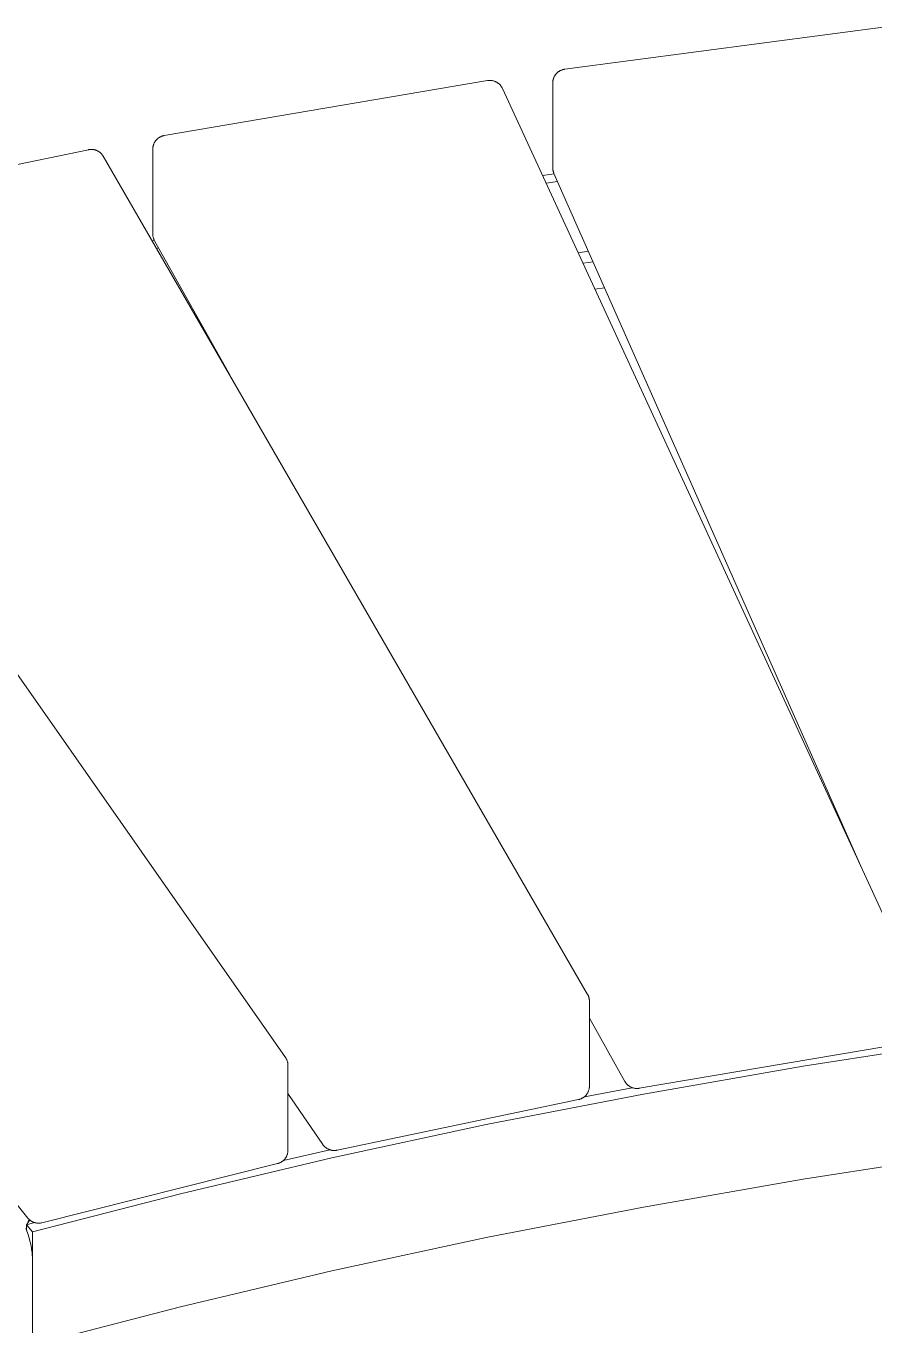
# Model space of a CAD drawing. Header units: inches. Extents: x -6 to 195, y -3 to 126.
# Drawn here: x 120.77 to 130.42, y 59.51 to 74.28 of the extents above; entities that cross this region are included whole.
import ezdxf

# ---------------------------------------------------------------- set-up
doc = ezdxf.new("R2010")
doc.units = ezdxf.units.IN
doc.layers.add('ZANO_R', color=7, linetype='Continuous', lineweight=0)

msp = doc.modelspace()

# ---------------------------------------------------------------- linework, layer by layer
at = {"layer": 'ZANO_R'}
for p, q in [((126.8982, 73.79106), (130.63509, 74.28321)), ((126.80399, 73.74276), (126.80775, 73.74663)), ((126.80775, 73.74663), (126.81165, 73.75037)), ((126.81165, 73.75037), (126.81567, 73.75397)), ((126.81567, 73.75397), (126.81981, 73.75743)), ((126.81981, 73.75743), (126.82406, 73.76075)), ((126.82406, 73.76075), (126.82843, 73.76392)), ((126.82843, 73.76392), (126.83291, 73.76694)), ((126.83291, 73.76694), (126.83748, 73.76981)), ((126.83748, 73.76981), (126.84215, 73.77252)), ((126.84215, 73.77252), (126.84691, 73.77506)), ((126.84691, 73.77506), (126.85176, 73.77744)), ((126.85176, 73.77744), (126.85668, 73.77965)), ((126.85668, 73.77965), (126.86168, 73.7817)), ((126.86168, 73.7817), (126.86674, 73.78357)), ((126.86674, 73.78357), (126.87187, 73.78526)), ((126.87187, 73.78526), (126.87705, 73.78678)), ((126.87705, 73.78678), (126.88228, 73.78812)), ((126.88228, 73.78812), (126.88755, 73.78928)), ((126.88755, 73.78928), (126.89286, 73.79026)), ((126.89286, 73.79026), (126.8982, 73.79106)), ((122.34295, 73.03667), (126.01988, 73.66147)), ((126.01988, 73.66147), (126.02522, 73.66228)), ((126.02522, 73.66228), (126.03057, 73.66291)), ((126.03057, 73.66291), (126.03595, 73.66335)), ((126.03595, 73.66335), (126.04134, 73.66362)), ((126.04134, 73.66362), (126.04673, 73.66369)), ((126.04673, 73.66369), (126.05213, 73.66358)), ((126.05213, 73.66358), (126.05752, 73.66329)), ((126.05752, 73.66329), (126.06289, 73.66281)), ((126.06289, 73.66281), (126.06824, 73.66215)), ((126.06824, 73.66215), (126.07357, 73.66131)), ((126.07357, 73.66131), (126.07887, 73.66028)), ((126.07887, 73.66028), (126.08413, 73.65907)), ((126.08413, 73.65907), (126.08934, 73.65769)), ((126.08934, 73.65769), (126.09451, 73.65612)), ((126.09451, 73.65612), (126.09961, 73.65438)), ((126.09961, 73.65438), (126.10466, 73.65247)), ((126.10466, 73.65247), (126.10963, 73.65038)), ((126.10963, 73.65038), (126.11453, 73.64812)), ((126.11453, 73.64812), (126.11935, 73.6457)), ((126.11935, 73.6457), (126.12409, 73.64312)), ((126.12409, 73.64312), (126.12873, 73.64037)), ((126.12873, 73.64037), (126.13328, 73.63747)), ((126.13328, 73.63747), (126.13773, 73.63441)), ((126.13773, 73.63441), (126.14206, 73.6312)), ((126.14206, 73.6312), (126.14629, 73.62785)), ((126.14629, 73.62785), (126.1504, 73.62435)), ((126.1504, 73.62435), (126.15438, 73.62071)), ((126.15438, 73.62071), (126.15824, 73.61694)), ((126.15824, 73.61694), (126.16197, 73.61304)), ((126.16197, 73.61304), (126.16556, 73.60901)), ((126.16556, 73.60901), (126.16901, 73.60487)), ((126.16901, 73.60487), (126.17232, 73.6006)), ((126.17232, 73.6006), (126.17548, 73.59623)), ((126.17548, 73.59623), (126.17849, 73.59175)), ((126.76128, 73.63493), (126.76137, 73.64032)), ((126.76128, 72.67056), (126.76128, 73.63493)), ((126.76137, 73.64032), (126.76165, 73.64572)), ((126.76165, 73.64572), (126.76211, 73.65109)), ((126.76211, 73.65109), (126.76276, 73.65645)), ((126.76276, 73.65645), (126.76359, 73.66179)), ((126.76359, 73.66179), (126.7646, 73.66709)), ((126.7646, 73.66709), (126.7658, 73.67236)), ((126.7658, 73.67236), (126.76717, 73.67758)), ((126.76717, 73.67758), (126.76872, 73.68275)), ((126.76872, 73.68275), (126.77045, 73.68786)), ((126.77045, 73.68786), (126.77235, 73.69292)), ((126.77235, 73.69292), (126.77442, 73.6979)), ((126.77442, 73.6979), (126.77666, 73.70281)), ((126.77666, 73.70281), (126.77907, 73.70764)), ((126.77907, 73.70764), (126.78165, 73.71239)), ((126.78165, 73.71239), (126.78438, 73.71704)), ((126.78438, 73.71704), (126.78728, 73.7216)), ((126.78728, 73.7216), (126.79033, 73.72605)), ((126.79033, 73.72605), (126.79352, 73.7304)), ((126.79352, 73.7304), (126.79687, 73.73464)), ((126.79687, 73.73464), (126.80036, 73.73876)), ((126.80036, 73.73876), (126.80399, 73.74276)), ((126.17849, 73.59175), (126.18134, 73.58717)), ((126.18134, 73.58717), (126.18403, 73.5825)), ((126.18403, 73.5825), (126.18657, 73.57773)), ((126.18657, 73.57773), (126.18929, 73.57213)), ((126.18929, 73.57213), (130.66534, 63.8598)), ((122.27013, 73.00373), (122.27437, 73.00705)), ((122.27437, 73.00705), (122.27873, 73.01022)), ((122.27873, 73.01022), (122.28318, 73.01324)), ((122.28318, 73.01324), (122.28774, 73.01611)), ((122.28774, 73.01611), (122.2924, 73.01883)), ((122.2924, 73.01883), (122.29714, 73.02138)), ((122.29714, 73.02138), (122.30197, 73.02376)), ((122.30197, 73.02376), (122.30688, 73.02598)), ((122.30688, 73.02598), (122.31186, 73.02803)), ((122.31186, 73.02803), (122.31691, 73.02991)), ((122.31691, 73.02991), (122.32202, 73.03162)), ((122.32202, 73.03162), (122.32718, 73.03315)), ((122.32718, 73.03315), (122.3324, 73.0345)), ((122.3324, 73.0345), (122.33765, 73.03568)), ((122.33765, 73.03568), (122.34295, 73.03667)), ((117.87714, 72.12084), (121.48001, 72.87589)), ((121.48001, 72.87589), (121.48538, 72.87692)), ((121.48538, 72.87692), (121.49079, 72.87776)), ((121.49079, 72.87776), (121.49622, 72.87841)), ((121.49622, 72.87841), (121.50167, 72.87888)), ((121.50167, 72.87888), (121.50714, 72.87915)), ((121.50714, 72.87915), (121.51261, 72.87924)), ((121.51261, 72.87924), (121.51808, 72.87913)), ((121.51808, 72.87913), (121.52354, 72.87883)), ((121.52354, 72.87883), (121.52899, 72.87835)), ((121.52899, 72.87835), (121.53442, 72.87768)), ((121.53442, 72.87768), (121.53982, 72.87681)), ((121.53982, 72.87681), (121.54519, 72.87576)), ((121.54519, 72.87576), (121.55052, 72.87453)), ((121.55052, 72.87453), (121.55581, 72.87311)), ((121.55581, 72.87311), (121.56104, 72.87151)), ((121.56104, 72.87151), (121.56621, 72.86972)), ((121.56621, 72.86972), (121.57132, 72.86776)), ((121.57132, 72.86776), (121.57636, 72.86562)), ((121.57636, 72.86562), (121.58132, 72.86331)), ((121.58132, 72.86331), (121.58619, 72.86083)), ((121.58619, 72.86083), (121.59098, 72.85818)), ((121.59098, 72.85818), (121.59567, 72.85536)), ((122.21185, 72.88141), (122.21194, 72.8868)), ((122.21185, 71.91705), (122.21185, 72.88141)), ((122.21194, 72.8868), (122.21222, 72.89218)), ((122.21222, 72.89218), (122.21268, 72.89755)), ((122.21268, 72.89755), (122.21332, 72.90289)), ((122.21332, 72.90289), (122.21415, 72.90822)), ((122.21415, 72.90822), (122.21515, 72.91351)), ((122.21515, 72.91351), (122.21634, 72.91876)), ((122.21634, 72.91876), (122.21771, 72.92397)), ((122.21771, 72.92397), (122.21925, 72.92913)), ((122.21925, 72.92913), (122.22097, 72.93424)), ((122.22097, 72.93424), (122.22287, 72.93928)), ((122.22287, 72.93928), (122.22493, 72.94426)), ((122.22493, 72.94426), (122.22716, 72.94916)), ((122.22716, 72.94916), (122.22956, 72.95398)), ((122.22956, 72.95398), (122.23213, 72.95872)), ((122.23213, 72.95872), (122.23485, 72.96337)), ((122.23485, 72.96337), (122.23773, 72.96792)), ((122.23773, 72.96792), (122.24077, 72.97237)), ((122.24077, 72.97237), (122.24395, 72.97671)), ((122.24395, 72.97671), (122.24729, 72.98094)), ((122.24729, 72.98094), (122.25076, 72.98506)), ((122.25076, 72.98506), (122.25438, 72.98905)), ((122.25438, 72.98905), (122.25812, 72.99292)), ((122.25812, 72.99292), (122.262, 72.99666)), ((122.262, 72.99666), (122.26601, 73.00026)), ((122.26601, 73.00026), (122.27013, 73.00373)), ((121.59567, 72.85536), (121.60026, 72.85239)), ((121.60026, 72.85239), (121.60475, 72.84925)), ((121.60475, 72.84925), (121.60912, 72.84596)), ((121.60912, 72.84596), (121.61338, 72.84252)), ((121.61338, 72.84252), (121.61751, 72.83894)), ((121.61751, 72.83894), (121.62152, 72.83522)), ((121.62152, 72.83522), (121.62539, 72.83135)), ((121.62539, 72.83135), (121.62913, 72.82736)), ((121.62913, 72.82736), (121.63273, 72.82324)), ((121.63273, 72.82324), (121.63618, 72.81899)), ((121.63618, 72.81899), (121.63949, 72.81463)), ((121.63949, 72.81463), (121.64264, 72.81016)), ((121.64264, 72.81016), (121.64563, 72.80557)), ((121.64563, 72.80557), (121.64717, 72.80307)), ((121.64717, 72.80307), (121.64866, 72.80055)), ((121.64866, 72.80055), (127.15775, 63.26688)), ((126.64547, 72.58228), (126.77701, 72.60174)), ((126.76137, 72.66517), (126.76128, 72.67056)), ((126.76165, 72.6598), (126.76137, 72.66517)), ((126.76211, 72.65443), (126.76165, 72.6598)), ((126.76275, 72.64908), (126.76211, 72.65443)), ((126.76358, 72.64376), (126.76275, 72.64908)), ((126.76459, 72.63847), (126.76358, 72.64376)), ((126.76578, 72.63321), (126.76459, 72.63847)), ((126.76714, 72.628), (126.76578, 72.63321)), ((126.76869, 72.62284), (126.76714, 72.628)), ((126.77041, 72.61774), (126.76869, 72.62284)), ((126.7723, 72.61269), (126.77041, 72.61774)), ((126.77351, 72.60972), (126.7723, 72.61269)), ((126.77478, 72.60676), (126.77351, 72.60972)), ((130.28288, 64.68967), (126.77478, 72.60676)), ((126.68596, 72.49442), (126.81604, 72.51365)), ((117.20021, 71.86701), (123.72119, 62.54858)), ((122.20385, 71.83977), (122.22953, 71.84455)), ((122.21194, 71.91175), (122.21185, 71.91705)), ((122.21221, 71.90645), (122.21194, 71.91175)), ((122.21265, 71.90117), (122.21221, 71.90645)), ((122.21327, 71.8959), (122.21265, 71.90117)), ((122.21408, 71.89066), (122.21327, 71.8959)), ((122.21505, 71.88545), (122.21408, 71.89066)), ((122.2162, 71.88027), (122.21505, 71.88545)), ((122.21753, 71.87514), (122.2162, 71.88027)), ((122.21903, 71.87005), (122.21753, 71.87514)), ((122.22069, 71.86502), (122.21903, 71.87005)), ((122.22253, 71.86004), (122.22069, 71.86502)), ((122.22453, 71.85513), (122.22253, 71.86004)), ((122.2267, 71.85029), (122.22453, 71.85513)), ((122.22903, 71.84553), (122.2267, 71.85029)), ((122.23189, 71.84016), (122.22903, 71.84553)), ((123.09051, 70.30537), (122.23189, 71.84016)), ((122.25369, 71.75352), (122.27785, 71.75801)), ((127.05042, 71.70361), (127.16732, 71.72089)), ((127.22081, 71.60018), (127.10589, 71.58324)), ((127.35137, 71.30551), (127.24116, 71.28972)), ((122.70227, 70.97724), (122.71347, 70.97933)), ((122.77864, 70.86285), (122.76936, 70.86113)), ((122.93032, 70.59171), (122.92555, 70.59085)), ((120.79044, 60.72239), (113.43369, 69.83101)), ((127.15775, 63.26688), (127.16025, 63.26237)), ((127.16025, 63.26237), (127.16261, 63.25778)), ((127.16261, 63.25778), (127.16482, 63.25312)), ((127.16482, 63.25312), (127.16687, 63.24839)), ((127.16687, 63.24839), (127.16877, 63.2436)), ((127.16877, 63.2436), (127.17051, 63.23874)), ((127.17051, 63.23874), (127.17208, 63.23383)), ((127.17208, 63.23383), (127.1735, 63.22887)), ((127.1735, 63.22887), (127.17476, 63.22387)), ((127.17476, 63.22387), (127.17585, 63.21883)), ((127.17585, 63.21883), (127.17677, 63.21376)), ((127.17677, 63.21376), (127.17753, 63.20866)), ((127.17753, 63.20866), (127.17812, 63.20353)), ((127.17812, 63.20353), (127.17854, 63.19839)), ((127.17854, 63.19839), (127.17879, 63.19324)), ((127.17879, 63.19324), (127.17888, 63.18809)), ((127.17888, 63.18809), (127.17888, 62.22372)), ((127.58222, 62.2764), (127.17888, 62.99738)), ((127.19072, 62.97621), (127.17888, 62.974)), ((130.5487, 62.67427), (127.74603, 62.19803)), ((129.61178, 62.44996), (131.45799, 62.73447)), ((123.72119, 62.54858), (123.72418, 62.54415)), ((123.72418, 62.54415), (123.72701, 62.53962)), ((123.72701, 62.53962), (123.7297, 62.535)), ((123.7297, 62.535), (123.73222, 62.5303)), ((123.73222, 62.5303), (123.73458, 62.5255)), ((123.73458, 62.5255), (123.73678, 62.52064)), ((123.73678, 62.52064), (123.73881, 62.5157)), ((123.73881, 62.5157), (123.74067, 62.51069)), ((123.74067, 62.51069), (123.74236, 62.50562)), ((123.74236, 62.50562), (123.74388, 62.5005)), ((123.74388, 62.5005), (123.74523, 62.49533)), ((123.74523, 62.49533), (123.7464, 62.49012)), ((123.7464, 62.49012), (123.74739, 62.48487)), ((123.74739, 62.48487), (123.7482, 62.47959)), ((123.7482, 62.47959), (123.74883, 62.47429)), ((123.74883, 62.47429), (123.74928, 62.46896)), ((123.74928, 62.46896), (123.74955, 62.46363)), ((123.74955, 62.46363), (123.74965, 62.45829)), ((123.74965, 62.45829), (123.74965, 61.49392)), ((127.79337, 62.13298), (129.61178, 62.44996)), ((127.17878, 62.21835), (127.17851, 62.21299)), ((127.17888, 62.22372), (127.17878, 62.21835)), ((127.58493, 62.27174), (127.58223, 62.27638)), ((127.58779, 62.26719), (127.58493, 62.27174)), ((127.59081, 62.26274), (127.58779, 62.26719)), ((127.59397, 62.25839), (127.59081, 62.26274)), ((127.59729, 62.25416), (127.59397, 62.25839)), ((127.60074, 62.25004), (127.59729, 62.25416)), ((127.60433, 62.24604), (127.60074, 62.25004)), ((127.60806, 62.24217), (127.60433, 62.24604)), ((127.61192, 62.23842), (127.60806, 62.24217)), ((127.6159, 62.23481), (127.61192, 62.23842)), ((127.62, 62.23134), (127.6159, 62.23481)), ((127.62422, 62.22801), (127.62, 62.23134)), ((127.62856, 62.22483), (127.62422, 62.22801)), ((127.63299, 62.22179), (127.62856, 62.22483)), ((127.63753, 62.21891), (127.63299, 62.22179)), ((127.64217, 62.21619), (127.63753, 62.21891)), ((127.64689, 62.21362), (127.64217, 62.21619)), ((124.14499, 61.55961), (123.74965, 62.14055)), ((127.0537, 62.06959), (124.30749, 61.49407)), ((126.00518, 61.78463), (127.79337, 62.13298)), ((127.05893, 62.07078), (127.0537, 62.06959)), ((127.06413, 62.07215), (127.05893, 62.07078)), ((127.06927, 62.07369), (127.06413, 62.07215)), ((127.07436, 62.07541), (127.06927, 62.07369)), ((127.07938, 62.0773), (127.07436, 62.07541)), ((127.08434, 62.07937), (127.07938, 62.0773)), ((127.08923, 62.0816), (127.08434, 62.07937)), ((127.09404, 62.08399), (127.08923, 62.0816)), ((127.09876, 62.08655), (127.09404, 62.08399)), ((127.10339, 62.08927), (127.09876, 62.08655)), ((127.10793, 62.09214), (127.10339, 62.08927)), ((127.11236, 62.09517), (127.10793, 62.09214)), ((127.11669, 62.09835), (127.11236, 62.09517)), ((127.12091, 62.10167), (127.11669, 62.09835)), ((127.12502, 62.10513), (127.12091, 62.10167)), ((127.12162, 62.10225), (127.66662, 62.205)), ((127.129, 62.10874), (127.12502, 62.10513)), ((127.13286, 62.11247), (127.129, 62.10874)), ((127.13659, 62.11634), (127.13286, 62.11247)), ((127.14018, 62.12033), (127.13659, 62.11634)), ((127.14364, 62.12444), (127.14018, 62.12033)), ((127.14695, 62.12866), (127.14364, 62.12444)), ((127.15012, 62.133), (127.14695, 62.12866)), ((127.15314, 62.13744), (127.15012, 62.133)), ((127.156, 62.14199), (127.15314, 62.13744)), ((127.15871, 62.14662), (127.156, 62.14199)), ((127.16126, 62.15135), (127.15871, 62.14662)), ((127.16365, 62.15616), (127.16126, 62.15135)), ((127.16587, 62.16105), (127.16365, 62.15616)), ((127.16792, 62.16602), (127.16587, 62.16105)), ((127.1698, 62.17105), (127.16792, 62.16602)), ((127.17151, 62.17614), (127.1698, 62.17105)), ((127.17305, 62.18128), (127.17151, 62.17614)), ((127.17441, 62.18648), (127.17305, 62.18128)), ((127.17559, 62.19172), (127.17441, 62.18648)), ((127.17659, 62.19699), (127.17559, 62.19172)), ((127.17741, 62.2023), (127.17659, 62.19699)), ((127.17805, 62.20763), (127.17741, 62.2023)), ((127.17851, 62.21299), (127.17805, 62.20763)), ((127.6517, 62.21122), (127.64689, 62.21362)), ((127.65659, 62.20898), (127.6517, 62.21122)), ((127.66155, 62.20692), (127.65659, 62.20898)), ((127.66658, 62.20502), (127.66155, 62.20692)), ((127.67167, 62.20329), (127.66658, 62.20502)), ((127.67682, 62.20174), (127.67167, 62.20329)), ((127.68202, 62.20037), (127.67682, 62.20174)), ((127.68726, 62.19917), (127.68202, 62.20037)), ((127.69254, 62.19816), (127.68726, 62.19917)), ((127.69785, 62.19732), (127.69254, 62.19816)), ((127.70318, 62.19667), (127.69785, 62.19732)), ((127.70854, 62.1962), (127.70318, 62.19667)), ((127.7139, 62.19591), (127.70854, 62.1962)), ((127.71928, 62.19581), (127.7139, 62.19591)), ((127.72465, 62.19589), (127.71928, 62.19581)), ((127.73002, 62.19615), (127.72465, 62.19589)), ((127.73538, 62.19659), (127.73002, 62.19615)), ((127.74072, 62.19722), (127.73538, 62.19659)), ((127.74603, 62.19803), (127.74072, 62.19722)), ((124.24946, 61.40609), (126.00518, 61.78463)), ((123.69835, 61.37763), (124.22631, 61.4985)), ((123.74878, 61.47748), (123.74812, 61.47203)), ((123.74926, 61.48295), (123.74878, 61.47748)), ((123.74955, 61.48843), (123.74926, 61.48295)), ((123.74965, 61.49392), (123.74955, 61.48843)), ((124.14814, 61.55515), (124.14499, 61.55961)), ((124.15145, 61.55079), (124.14814, 61.55515)), ((124.1549, 61.54656), (124.15145, 61.55079)), ((124.1585, 61.54245), (124.1549, 61.54656)), ((124.16224, 61.53846), (124.1585, 61.54245)), ((124.16611, 61.53461), (124.16224, 61.53846)), ((124.17012, 61.53089), (124.16611, 61.53461)), ((124.17425, 61.52732), (124.17012, 61.53089)), ((124.17851, 61.52389), (124.17425, 61.52732)), ((124.18288, 61.52061), (124.17851, 61.52389)), ((124.18736, 61.51748), (124.18288, 61.52061)), ((124.19195, 61.51452), (124.18736, 61.51748)), ((124.19664, 61.51171), (124.19195, 61.51452)), ((124.20142, 61.50907), (124.19664, 61.51171)), ((124.2063, 61.50659), (124.20142, 61.50907)), ((124.21125, 61.50429), (124.2063, 61.50659)), ((124.21628, 61.50215), (124.21125, 61.50429)), ((124.22138, 61.5002), (124.21628, 61.50215)), ((124.22655, 61.49842), (124.22138, 61.5002)), ((124.23178, 61.49682), (124.22655, 61.49842)), ((124.23706, 61.49541), (124.23178, 61.49682)), ((124.24238, 61.49418), (124.23706, 61.49541)), ((124.24775, 61.49313), (124.24238, 61.49418)), ((124.25314, 61.49227), (124.24775, 61.49313)), ((124.25857, 61.4916), (124.25314, 61.49227)), ((124.26401, 61.49112), (124.25857, 61.4916)), ((124.26947, 61.49083), (124.26401, 61.49112)), ((124.27493, 61.49072), (124.26947, 61.49083)), ((124.28039, 61.49081), (124.27493, 61.49072)), ((124.28585, 61.49108), (124.28039, 61.49081)), ((124.2913, 61.49155), (124.28585, 61.49108)), ((124.29672, 61.4922), (124.2913, 61.49155)), ((124.30212, 61.49304), (124.29672, 61.4922)), ((124.30749, 61.49407), (124.30212, 61.49304)), ((123.63051, 61.34118), (120.95129, 60.66859)), ((122.52829, 60.99862), (124.24946, 61.40609)), ((123.63581, 61.34261), (123.63051, 61.34118)), ((123.64106, 61.34422), (123.63581, 61.34261)), ((123.64625, 61.34602), (123.64106, 61.34422)), ((123.65137, 61.34799), (123.64625, 61.34602)), ((123.65642, 61.35015), (123.65137, 61.34799)), ((123.66139, 61.35247), (123.65642, 61.35015)), ((123.66628, 61.35497), (123.66139, 61.35247)), ((123.67108, 61.35764), (123.66628, 61.35497)), ((123.67578, 61.36047), (123.67108, 61.35764)), ((123.68038, 61.36347), (123.67578, 61.36047)), ((123.68488, 61.36662), (123.68038, 61.36347)), ((123.68926, 61.36993), (123.68488, 61.36662)), ((123.69352, 61.37339), (123.68926, 61.36993)), ((123.69766, 61.377), (123.69352, 61.37339)), ((123.70167, 61.38075), (123.69766, 61.377)), ((123.70555, 61.38463), (123.70167, 61.38075)), ((123.70929, 61.38865), (123.70555, 61.38463)), ((123.71289, 61.3928), (123.70929, 61.38865)), ((123.71634, 61.39707), (123.71289, 61.3928)), ((123.71964, 61.40145), (123.71634, 61.39707)), ((123.72279, 61.40595), (123.71964, 61.40145)), ((123.72577, 61.41056), (123.72279, 61.40595)), ((123.7286, 61.41527), (123.72577, 61.41056)), ((123.73126, 61.42007), (123.7286, 61.41527)), ((123.73375, 61.42496), (123.73126, 61.42007)), ((123.73606, 61.42994), (123.73375, 61.42496)), ((123.73821, 61.435), (123.73606, 61.42994)), ((123.74017, 61.44012), (123.73821, 61.435)), ((123.74196, 61.44531), (123.74017, 61.44012)), ((123.74356, 61.45057), (123.74196, 61.44531)), ((123.74498, 61.45587), (123.74356, 61.45057)), ((123.74621, 61.46122), (123.74498, 61.45587)), ((123.74726, 61.46661), (123.74621, 61.46122)), ((123.74812, 61.47203), (123.74726, 61.46661)), ((131.45799, 61.44865), (129.61178, 61.16414)), ((129.61178, 61.16414), (127.79337, 60.84715)), ((120.84358, 60.5635), (122.52829, 60.99862)), ((127.79337, 60.84715), (126.00518, 60.49881)), ((120.77386, 60.59001), (120.7669, 60.60772)), ((120.77251, 60.59351), (120.77464, 60.60496)), ((120.77464, 60.60496), (120.77703, 60.61636)), ((120.81162, 60.70078), (120.77703, 60.64591)), ((120.77703, 60.64591), (120.86811, 60.67037)), ((120.77703, 60.64591), (120.84358, 60.5635)), ((120.77703, 60.64591), (120.77703, 60.58162)), ((120.79392, 60.71822), (120.79044, 60.72239)), ((120.79147, 60.66882), (120.79583, 60.68141)), ((120.79754, 60.71418), (120.79392, 60.71822)), ((120.79583, 60.68141), (120.80049, 60.69388)), ((120.80131, 60.71027), (120.79754, 60.71418)), ((120.80049, 60.69388), (120.80547, 60.70623)), ((120.8052, 60.70649), (120.80131, 60.71027)), ((120.80922, 60.70284), (120.8052, 60.70649)), ((120.81336, 60.69934), (120.80922, 60.70284)), ((120.81763, 60.69598), (120.81336, 60.69934)), ((120.822, 60.69277), (120.81763, 60.69598)), ((120.82649, 60.68971), (120.822, 60.69277)), ((120.83107, 60.68681), (120.82649, 60.68971)), ((120.83576, 60.68407), (120.83107, 60.68681)), ((120.84053, 60.68149), (120.83576, 60.68407)), ((120.8454, 60.67908), (120.84053, 60.68149)), ((120.85034, 60.67684), (120.8454, 60.67908)), ((120.85535, 60.67476), (120.85034, 60.67684)), ((120.86044, 60.67287), (120.85535, 60.67476)), ((120.86559, 60.67115), (120.86044, 60.67287)), ((120.87079, 60.6696), (120.86559, 60.67115)), ((120.87604, 60.66824), (120.87079, 60.6696)), ((120.88134, 60.66706), (120.87604, 60.66824)), ((120.88668, 60.66606), (120.88134, 60.66706)), ((120.89204, 60.66525), (120.88668, 60.66606)), ((120.89743, 60.66462), (120.89204, 60.66525)), ((120.90284, 60.66418), (120.89743, 60.66462)), ((120.90826, 60.66392), (120.90284, 60.66418)), ((120.91369, 60.66386), (120.90826, 60.66392)), ((120.91912, 60.66397), (120.91369, 60.66386)), ((120.92454, 60.66428), (120.91912, 60.66397)), ((120.92994, 60.66477), (120.92454, 60.66428)), ((120.93532, 60.66545), (120.92994, 60.66477)), ((120.94068, 60.66631), (120.93532, 60.66545)), ((120.94601, 60.66736), (120.94068, 60.66631)), ((120.95129, 60.66859), (120.94601, 60.66736)), ((120.7806, 60.57186), (120.77386, 60.59001)), ((120.7871, 60.55334), (120.7806, 60.57186)), ((120.79331, 60.53451), (120.7871, 60.55334)), ((120.79923, 60.51545), (120.79331, 60.53451)), ((120.80483, 60.49624), (120.79923, 60.51545)), ((120.81009, 60.47695), (120.80483, 60.49624)), ((120.81498, 60.45765), (120.81009, 60.47695)), ((120.8195, 60.43842), (120.81498, 60.45765)), ((120.84358, 59.27768), (120.84358, 60.5635)), ((126.00518, 60.49881), (124.24946, 60.12027)), ((120.82364, 60.41933), (120.8195, 60.43842)), ((120.82738, 60.40044), (120.82364, 60.41933)), ((120.83073, 60.38184), (120.82738, 60.40044)), ((120.83367, 60.36357), (120.83073, 60.38184)), ((120.83622, 60.3457), (120.83367, 60.36357)), ((120.83837, 60.32827), (120.83622, 60.3457)), ((120.84014, 60.31134), (120.83837, 60.32827)), ((120.84153, 60.29494), (120.84014, 60.31134)), ((120.84255, 60.2791), (120.84153, 60.29494)), ((120.84321, 60.26386), (120.84255, 60.2791)), ((120.84354, 60.24923), (120.84321, 60.26386)), ((124.24946, 60.12027), (122.52829, 59.7128)), ((122.52829, 59.7128), (120.84358, 59.27768))]:
    msp.add_line(p, q, dxfattribs=at)

doc.saveas('drawing.dxf')
